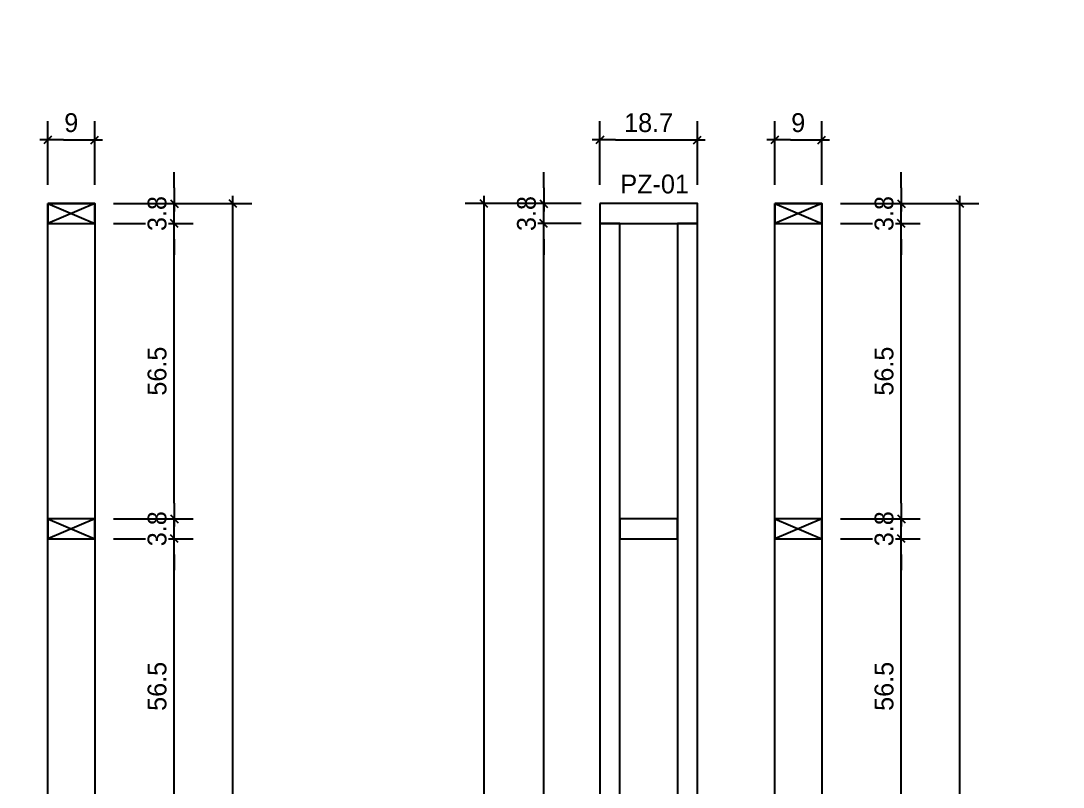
# Model space of a CAD drawing. Header units: millimetres. Extents: x 19458 to 19801, y 4351 to 4752.
# Drawn here: x 19570.313 to 19572.308, y 4506.271 to 4507.737 of the extents above; entities that cross this region are included whole.
import ezdxf

# ---------------------------------------------------------------- set-up
doc = ezdxf.new("R2010")
doc.units = ezdxf.units.MM
for name, color, linetype in [('0 @ 0.2', 7, 'Continuous'), ('cotas', 1, 'Continuous'), ('cotas @ 200', 1, 'Continuous'), ('cotas @ 300', 1, 'Continuous'), ('cotas @ 400', 1, 'Continuous'), ('cotas @ 500', 1, 'Continuous'), ('PANELES PARED', 2, 'Continuous'), ('TEXTO @ 0.2', 2, 'Continuous')]:
    doc.layers.add(name, color=color, linetype=linetype)
doc.styles.add('century gothic', font='GOTHIC.TTF')
doc.styles.add('COTAS SMC', font='GOTHIC.TTF')
doc.dimstyles.new('ANOTATIVE 100 SMCONSTRUCCIONES', dxfattribs={"dimscale": 0, "dimtxt": 0.18, "dimasz": 0.15, "dimexe": 0.18, "dimexo": 0.09, "dimgap": 0.1, "dimtad": 1, "dimzin": 0, "dimdsep": 46, "dimtxsty": 'century gothic', "dimblk1": 'FLECHA1', "dimblk2": 'FLECHA1', "dimsah": 1, "dimcen": 0.18, "dimdle": 0.075, "dimclrd": 1, "dimclre": 1, "dimclrt": 2, "dimaunit": 1, "dimadec": 0, "dimazin": 0, "dimtfac": 0.75, "dimtix": 1, "dimtmove": 2, "dimatfit": 3, "dimfxl": 0.09, "dimtvp": 1.5, "dimtfill": 1, "dimtolj": 1, "dimtzin": 0, "dimarcsym": 0})
doc.dimstyles.new('ANOTATIVE CM SMCONSTRUCCIONES', dxfattribs={"dimscale": 0, "dimtxt": 0.18, "dimasz": 0.15, "dimexe": 0.18, "dimexo": 0.18, "dimgap": 0.07, "dimtad": 1, "dimdec": 1, "dimlfac": 100, "dimdsep": 46, "dimtxsty": 'century gothic', "dimblk1": 'FLECHA1', "dimblk2": 'FLECHA1', "dimsah": 1, "dimcen": 0.18, "dimdle": 0.075, "dimclrd": 1, "dimclre": 1, "dimclrt": 2, "dimaunit": 1, "dimadec": 0, "dimazin": 2, "dimtfac": 0.75, "dimtdec": 1, "dimtix": 1, "dimtmove": 2, "dimatfit": 3, "dimfxl": 0.09, "dimtvp": 1.5, "dimtfill": 1, "dimtolj": 1, "dimtzin": 0, "dimarcsym": 0})
doc.dimstyles.new('PIES SMCONSTRUCCIONES', dxfattribs={"dimscale": 0, "dimtxt": 0.18, "dimasz": 0.2, "dimexe": 0.18, "dimexo": 0, "dimgap": 0.1, "dimtad": 1, "dimdec": 0, "dimlfac": 39.370079, "dimzin": 0, "dimdsep": 46, "dimlunit": 4, "dimtxsty": 'COTAS SMC', "dimblk1": 'FLECHA1', "dimblk2": 'FLECHA1', "dimsah": 1, "dimcen": 0.2, "dimdle": 0.075, "dimclrd": 1, "dimclre": 1, "dimclrt": 2, "dimaunit": 1, "dimadec": 0, "dimazin": 0, "dimtfac": 0.75, "dimtdec": 0, "dimtix": 1, "dimtmove": 2, "dimatfit": 3, "dimfxl": 0.09, "dimtvp": 1.5, "dimtfill": 1, "dimtolj": 1, "dimtzin": 0, "dimarcsym": 0})

# ---------------------------------------------------------------- blocks, each defined once
blk = doc.blocks.new('FLECHA1')
at = {"color": 4}
blk.add_line((-0.246176, -0.248081), (0.248081, 0.25), dxfattribs=at)
at = {"color": 1}
blk.add_line((-1, 0), (0.496162, 0), dxfattribs=at)
blk = doc.blocks.new('*D1729')
at = {"layer": 'cotas', "color": 1, "lineweight": -2, "transparency": 16777216}
for p, q in [((19614.326, 4625.8448), (19614.326, 4700.8448)), ((19570.9836, 4550.8448), (19524.326, 4550.8448)), ((19614.326, 4548.4298), (19614.326, 4550.8448)), ((19570.5339, 4548.4298), (19524.326, 4548.4298)), ((19614.326, 4473.4298), (19614.326, 4398.4298))]:
    blk.add_line(p, q, dxfattribs=at)
at = {"layer": 'Defpoints', "color": 0, "transparency": 16777216}
for p in [(19614.326, 4550.8448), (19615.9836, 4550.8448), (19615.5339, 4548.4298)]:
    blk.add_point(p, dxfattribs=at)
at = {"layer": 'cotas', "color": 1, "lineweight": -2, "transparency": 16777216, "xscale": 75, "yscale": 75, "zscale": 75}
for p, rotation in [((19614.326, 4550.8448), 270), ((19614.326, 4548.4298), 90)]:
    blk.add_blockref('FLECHA1', p, dxfattribs=dict(at, rotation=rotation))
at = {"layer": 'cotas', "color": 2, "transparency": 16777216, "insert": (19517.3376, 4549.6373), "char_height": 90, "attachment_point": 5, "rotation": 90, "style": 'century gothic', "bg_fill": 3, "box_fill_scale": 1.1, "bg_fill_color": 256, "bg_fill_true_color": 13158600, "bg_fill_transparency": 0}
blk.add_mtext('\\A1;2.42', dxfattribs=at)
blk = doc.blocks.new('*D1758')
at = {"layer": 'cotas', "color": 1, "lineweight": -2, "transparency": 16777216}
for p, q in [((19614.326, 4580.8448), (19614.326, 4610.8448)), ((19597.9836, 4550.8448), (19578.326, 4550.8448)), ((19614.326, 4548.4298), (19614.326, 4550.8448)), ((19597.5339, 4548.4298), (19578.326, 4548.4298)), ((19614.326, 4518.4298), (19614.326, 4488.4298))]:
    blk.add_line(p, q, dxfattribs=at)
at = {"layer": 'Defpoints', "color": 0, "transparency": 16777216}
for p in [(19614.326, 4550.8448), (19615.9836, 4550.8448), (19615.5339, 4548.4298)]:
    blk.add_point(p, dxfattribs=at)
at = {"layer": 'cotas', "color": 1, "lineweight": -2, "transparency": 16777216, "xscale": 30, "yscale": 30, "zscale": 30}
for p, rotation in [((19614.326, 4550.8448), 270), ((19614.326, 4548.4298), 90)]:
    blk.add_blockref('FLECHA1', p, dxfattribs=dict(at, rotation=rotation))
at = {"layer": 'cotas', "color": 2, "transparency": 16777216, "insert": (19575.5307, 4549.6373), "char_height": 36, "attachment_point": 5, "rotation": 90, "style": 'century gothic', "bg_fill": 3, "box_fill_scale": 1.1, "bg_fill_color": 256, "bg_fill_true_color": 13158600, "bg_fill_transparency": 0}
blk.add_mtext('\\A1;2.42', dxfattribs=at)
blk = doc.blocks.new('*D1775')
at = {"layer": 'cotas', "color": 1, "lineweight": -2, "transparency": 16777216}
for p, q in [((19614.326, 4595.8448), (19614.326, 4640.8448)), ((19588.9836, 4550.8448), (19560.326, 4550.8448)), ((19614.326, 4548.4298), (19614.326, 4550.8448)), ((19588.5339, 4548.4298), (19560.326, 4548.4298)), ((19614.326, 4503.4298), (19614.326, 4458.4298))]:
    blk.add_line(p, q, dxfattribs=at)
at = {"layer": 'Defpoints', "color": 0, "transparency": 16777216}
for p in [(19614.326, 4550.8448), (19615.9836, 4550.8448), (19615.5339, 4548.4298)]:
    blk.add_point(p, dxfattribs=at)
at = {"layer": 'cotas', "color": 1, "lineweight": -2, "transparency": 16777216, "xscale": 45, "yscale": 45, "zscale": 45}
for p, rotation in [((19614.326, 4550.8448), 270), ((19614.326, 4548.4298), 90)]:
    blk.add_blockref('FLECHA1', p, dxfattribs=dict(at, rotation=rotation))
at = {"layer": 'cotas', "color": 2, "transparency": 16777216, "insert": (19556.133, 4549.6373), "char_height": 54, "attachment_point": 5, "rotation": 90, "style": 'century gothic', "bg_fill": 3, "box_fill_scale": 1.1, "bg_fill_color": 256, "bg_fill_true_color": 13158600, "bg_fill_transparency": 0}
blk.add_mtext('\\A1;2.42', dxfattribs=at)
blk = doc.blocks.new('*D1781')
at = {"layer": 'cotas', "color": 1, "lineweight": -2, "transparency": 16777216}
for p, q in [((19614.326, 4610.8448), (19614.326, 4670.8448)), ((19579.9836, 4550.8448), (19542.326, 4550.8448)), ((19614.326, 4548.4298), (19614.326, 4550.8448)), ((19579.5339, 4548.4298), (19542.326, 4548.4298)), ((19614.326, 4488.4298), (19614.326, 4428.4298))]:
    blk.add_line(p, q, dxfattribs=at)
at = {"layer": 'Defpoints', "color": 0, "transparency": 16777216}
for p in [(19614.326, 4550.8448), (19615.9836, 4550.8448), (19615.5339, 4548.4298)]:
    blk.add_point(p, dxfattribs=at)
at = {"layer": 'cotas', "color": 1, "lineweight": -2, "transparency": 16777216, "xscale": 60, "yscale": 60, "zscale": 60}
for p, rotation in [((19614.326, 4550.8448), 270), ((19614.326, 4548.4298), 90)]:
    blk.add_blockref('FLECHA1', p, dxfattribs=dict(at, rotation=rotation))
at = {"layer": 'cotas', "color": 2, "transparency": 16777216, "insert": (19536.7353, 4549.6373), "char_height": 72, "attachment_point": 5, "rotation": 90, "style": 'century gothic', "bg_fill": 3, "box_fill_scale": 1.1, "bg_fill_color": 256, "bg_fill_true_color": 13158600, "bg_fill_transparency": 0}
blk.add_mtext('\\A1;2.42', dxfattribs=at)
blk = doc.blocks.new('*D1784')
at = {"layer": 'cotas', "color": 1, "lineweight": -2, "transparency": 16777216}
for p, q in [((19620.0128, 4651.7533), (19620.0128, 4751.7533)), ((19620.4168, 4551.7533), (19530.0128, 4551.7533)), ((19620.0128, 4550.5333), (19620.0128, 4551.7533)), ((19620.4168, 4550.5333), (19530.0128, 4550.5333)), ((19620.0128, 4450.5333), (19620.0128, 4350.5333))]:
    blk.add_line(p, q, dxfattribs=at)
at = {"layer": 'Defpoints', "color": 0, "transparency": 16777216}
for p in [(19620.0128, 4551.7533), (19620.4168, 4551.7533), (19620.4168, 4550.5333)]:
    blk.add_point(p, dxfattribs=at)
at = {"layer": 'cotas', "color": 1, "lineweight": -2, "transparency": 16777216, "xscale": 100, "yscale": 100, "zscale": 100}
for p, rotation in [((19620.0128, 4551.7533), 270), ((19620.0128, 4550.5333), 90)]:
    blk.add_blockref('FLECHA1', p, dxfattribs=dict(at, rotation=rotation))
at = {"layer": 'cotas', "color": 2, "transparency": 16777216, "insert": (19523.8809, 4551.1433), "char_height": 90, "attachment_point": 5, "rotation": 90, "style": 'COTAS SMC', "bg_fill": 3, "box_fill_scale": 1.1, "bg_fill_color": 256, "bg_fill_true_color": 13158600, "bg_fill_transparency": 0}
blk.add_mtext("\\A1;4'", dxfattribs=at)
blk = doc.blocks.new('PP14')
at = {"layer": 'PANELES PARED'}
for points in [[(19430.8454, 4513.1313), (19430.8454, 4513.0933), (19431.0319, 4513.0933), (19431.0319, 4513.1313)], [(19430.8834, 4513.0933), (19430.8454, 4513.0933), (19430.8454, 4510.7693), (19430.8834, 4510.7693)], [(19431.0319, 4513.0933), (19430.9939, 4513.0933), (19430.9939, 4510.7693), (19431.0319, 4510.7693)], [(19430.8834, 4512.5286), (19430.8834, 4512.4906), (19430.9939, 4512.4906), (19430.9939, 4512.5286)], [(19430.8834, 4511.9259), (19430.8834, 4511.8879), (19430.9939, 4511.8879), (19430.9939, 4511.9259)], [(19430.8834, 4511.3476), (19430.8834, 4511.3096), (19430.9939, 4511.3096), (19430.9939, 4511.3476)], [(19430.8454, 4510.7693), (19430.8454, 4510.7313), (19431.0319, 4510.7313), (19431.0319, 4510.7693)]]:
    blk.add_lwpolyline(points, close=True, dxfattribs=at)
blk = doc.blocks.new('PZ1')
at = {"layer": 'PANELES PARED'}
for p, q in [((19503.9863, 4507.8495), (19504.0243, 4507.7595)), ((19503.9863, 4507.7595), (19504.0243, 4507.8495))]:
    blk.add_line(p, q, dxfattribs=at)
blk.add_lwpolyline([(19503.9863, 4507.7595), (19504.0243, 4507.7595), (19504.0243, 4507.8495), (19503.9863, 4507.8495)], close=True, dxfattribs=at)
blk = doc.blocks.new('*D710')
at = {"color": 1, "lineweight": -2, "transparency": 16777216}
for p, q in [((19570.4909, 4506.7466), (19570.6431, 4506.7466)), ((19570.6071, 4506.2119), (19570.6071, 4506.7166)), ((19570.4909, 4506.1819), (19570.6431, 4506.1819))]:
    blk.add_line(p, q, dxfattribs=at)
at = {"layer": 'Defpoints', "color": 0, "transparency": 16777216}
for p in [(19570.4549, 4506.7466), (19570.6071, 4506.7466), (19570.4549, 4506.1819)]:
    blk.add_point(p, dxfattribs=at)
at = {"color": 1, "lineweight": -2, "transparency": 16777216, "xscale": 0.03, "yscale": 0.03, "zscale": 0.03}
for p, rotation in [((19570.6071, 4506.7466), 90), ((19570.6071, 4506.1819), 270)]:
    blk.add_blockref('FLECHA1', p, dxfattribs=dict(at, rotation=rotation))
at = {"color": 2, "transparency": 16777216, "insert": (19570.5742, 4506.4642), "char_height": 0.036, "attachment_point": 5, "rotation": 90, "style": 'century gothic', "bg_fill": 3, "box_fill_scale": 1.1, "bg_fill_color": 256, "bg_fill_true_color": 13158600, "bg_fill_transparency": 0}
blk.add_mtext('\\A1;56.5', dxfattribs=at)
blk = doc.blocks.new('*D711')
at = {"color": 1, "lineweight": -2, "transparency": 16777216}
for p, q in [((19570.6071, 4506.8146), (19570.6071, 4506.8446)), ((19570.4909, 4506.7846), (19570.6431, 4506.7846)), ((19570.6071, 4506.7466), (19570.6071, 4506.7846)), ((19570.4909, 4506.7466), (19570.6431, 4506.7466)), ((19570.6071, 4506.7166), (19570.6071, 4506.6866))]:
    blk.add_line(p, q, dxfattribs=at)
at = {"layer": 'Defpoints', "color": 0, "transparency": 16777216}
for p in [(19570.4549, 4506.7846), (19570.6071, 4506.7846), (19570.4549, 4506.7466)]:
    blk.add_point(p, dxfattribs=at)
at = {"color": 1, "lineweight": -2, "transparency": 16777216, "xscale": 0.03, "yscale": 0.03, "zscale": 0.03}
for p, rotation in [((19570.6071, 4506.7846), 270), ((19570.6071, 4506.7466), 90)]:
    blk.add_blockref('FLECHA1', p, dxfattribs=dict(at, rotation=rotation))
at = {"color": 2, "transparency": 16777216, "insert": (19570.5742, 4506.7656), "char_height": 0.036, "attachment_point": 5, "rotation": 90, "style": 'century gothic', "bg_fill": 3, "box_fill_scale": 1.1, "bg_fill_color": 256, "bg_fill_true_color": 13158600, "bg_fill_transparency": 0}
blk.add_mtext('\\A1;3.8', dxfattribs=at)
blk = doc.blocks.new('*D712')
at = {"color": 1, "lineweight": -2, "transparency": 16777216}
for p, q in [((19570.4909, 4507.3493), (19570.6431, 4507.3493)), ((19570.6071, 4506.8146), (19570.6071, 4507.3193)), ((19570.4909, 4506.7846), (19570.6431, 4506.7846))]:
    blk.add_line(p, q, dxfattribs=at)
at = {"layer": 'Defpoints', "color": 0, "transparency": 16777216}
for p in [(19570.4549, 4507.3493), (19570.6071, 4507.3493), (19570.4549, 4506.7846)]:
    blk.add_point(p, dxfattribs=at)
at = {"color": 1, "lineweight": -2, "transparency": 16777216, "xscale": 0.03, "yscale": 0.03, "zscale": 0.03}
for p, rotation in [((19570.6071, 4507.3493), 90), ((19570.6071, 4506.7846), 270)]:
    blk.add_blockref('FLECHA1', p, dxfattribs=dict(at, rotation=rotation))
at = {"color": 2, "transparency": 16777216, "insert": (19570.5742, 4507.0669), "char_height": 0.036, "attachment_point": 5, "rotation": 90, "style": 'century gothic', "bg_fill": 3, "box_fill_scale": 1.1, "bg_fill_color": 256, "bg_fill_true_color": 13158600, "bg_fill_transparency": 0}
blk.add_mtext('\\A1;56.5', dxfattribs=at)
blk = doc.blocks.new('*D713')
at = {"color": 1, "lineweight": -2, "transparency": 16777216}
for p, q in [((19570.6071, 4507.4173), (19570.6071, 4507.4473)), ((19570.4909, 4507.3873), (19570.6431, 4507.3873)), ((19570.6071, 4507.3493), (19570.6071, 4507.3873)), ((19570.4909, 4507.3493), (19570.6431, 4507.3493)), ((19570.6071, 4507.3193), (19570.6071, 4507.2893))]:
    blk.add_line(p, q, dxfattribs=at)
at = {"layer": 'Defpoints', "color": 0, "transparency": 16777216}
for p in [(19570.4549, 4507.3873), (19570.6071, 4507.3873), (19570.4549, 4507.3493)]:
    blk.add_point(p, dxfattribs=at)
at = {"color": 1, "lineweight": -2, "transparency": 16777216, "xscale": 0.03, "yscale": 0.03, "zscale": 0.03}
for p, rotation in [((19570.6071, 4507.3873), 270), ((19570.6071, 4507.3493), 90)]:
    blk.add_blockref('FLECHA1', p, dxfattribs=dict(at, rotation=rotation))
at = {"color": 2, "transparency": 16777216, "insert": (19570.5742, 4507.3683), "char_height": 0.036, "attachment_point": 5, "rotation": 90, "style": 'century gothic', "bg_fill": 3, "box_fill_scale": 1.1, "bg_fill_color": 256, "bg_fill_true_color": 13158600, "bg_fill_transparency": 0}
blk.add_mtext('\\A1;3.8', dxfattribs=at)
blk = doc.blocks.new('*D714')
at = {"color": 1, "lineweight": -2, "transparency": 16777216}
for p, q in [((19570.4909, 4507.3873), (19570.7553, 4507.3873)), ((19570.7193, 4505.0173), (19570.7193, 4507.3573)), ((19570.4909, 4504.9873), (19570.7553, 4504.9873))]:
    blk.add_line(p, q, dxfattribs=at)
at = {"layer": 'Defpoints', "color": 0, "transparency": 16777216}
for p in [(19570.4549, 4507.3873), (19570.7193, 4507.3873), (19570.4549, 4504.9873)]:
    blk.add_point(p, dxfattribs=at)
at = {"color": 1, "lineweight": -2, "transparency": 16777216, "xscale": 0.03, "yscale": 0.03, "zscale": 0.03}
for p, rotation in [((19570.7193, 4507.3873), 90), ((19570.7193, 4504.9873), 270)]:
    blk.add_blockref('FLECHA1', p, dxfattribs=dict(at, rotation=rotation))
at = {"color": 2, "transparency": 16777216, "insert": (19570.6864, 4506.1873), "char_height": 0.036, "attachment_point": 5, "rotation": 90, "style": 'century gothic', "bg_fill": 3, "box_fill_scale": 1.1, "bg_fill_color": 256, "bg_fill_true_color": 13158600, "bg_fill_transparency": 0}
blk.add_mtext('\\A1;240', dxfattribs=at)
blk = doc.blocks.new('*D715')
at = {"color": 1, "lineweight": -2, "transparency": 16777216}
for p, q in [((19570.3649, 4507.4233), (19570.3649, 4507.545)), ((19570.4549, 4507.4233), (19570.4549, 4507.545)), ((19570.3949, 4507.509), (19570.4249, 4507.509))]:
    blk.add_line(p, q, dxfattribs=at)
at = {"layer": 'Defpoints', "color": 0, "transparency": 16777216}
for p in [(19570.4549, 4507.509), (19570.3649, 4507.3873), (19570.4549, 4507.3873)]:
    blk.add_point(p, dxfattribs=at)
at = {"color": 1, "lineweight": -2, "transparency": 16777216, "xscale": 0.03, "yscale": 0.03, "zscale": 0.03, "rotation": 180}
blk.add_blockref('FLECHA1', (19570.3649, 4507.509), dxfattribs=at)
at = {"color": 1, "lineweight": -2, "transparency": 16777216, "xscale": 0.03, "yscale": 0.03, "zscale": 0.03}
blk.add_blockref('FLECHA1', (19570.4549, 4507.509), dxfattribs=at)
at = {"color": 2, "transparency": 16777216, "insert": (19570.4099, 4507.5419), "char_height": 0.036, "attachment_point": 5, "style": 'century gothic', "bg_fill": 3, "box_fill_scale": 1.1, "bg_fill_color": 256, "bg_fill_true_color": 13158600, "bg_fill_transparency": 0}
blk.add_mtext('\\A1;9', dxfattribs=at)
blk = doc.blocks.new('*D737')
at = {"color": 1, "lineweight": -2, "transparency": 16777216}
for p, q in [((19571.3852, 4507.3493), (19571.2778, 4507.3493)), ((19571.3138, 4505.0553), (19571.3138, 4507.3193)), ((19571.3852, 4505.0253), (19571.2778, 4505.0253))]:
    blk.add_line(p, q, dxfattribs=at)
at = {"layer": 'Defpoints', "color": 0, "transparency": 16777216}
for p in [(19571.3138, 4507.3493), (19571.4212, 4507.3493), (19571.4212, 4505.0253)]:
    blk.add_point(p, dxfattribs=at)
at = {"color": 1, "lineweight": -2, "transparency": 16777216, "xscale": 0.03, "yscale": 0.03, "zscale": 0.03}
for p, rotation in [((19571.3138, 4507.3493), 90), ((19571.3138, 4505.0253), 270)]:
    blk.add_blockref('FLECHA1', p, dxfattribs=dict(at, rotation=rotation))
at = {"color": 2, "transparency": 16777216, "insert": (19571.2809, 4506.1873), "char_height": 0.036, "attachment_point": 5, "rotation": 90, "style": 'century gothic', "bg_fill": 3, "box_fill_scale": 1.1, "bg_fill_color": 256, "bg_fill_true_color": 13158600, "bg_fill_transparency": 0}
blk.add_mtext('\\A1;232.4', dxfattribs=at)
blk = doc.blocks.new('*D738')
at = {"color": 1, "lineweight": -2, "transparency": 16777216}
for p, q in [((19571.3138, 4507.4173), (19571.3138, 4507.4473)), ((19571.3852, 4507.3873), (19571.2778, 4507.3873)), ((19571.3138, 4507.3493), (19571.3138, 4507.3873)), ((19571.3852, 4507.3493), (19571.2778, 4507.3493)), ((19571.3138, 4507.3193), (19571.3138, 4507.2893))]:
    blk.add_line(p, q, dxfattribs=at)
at = {"layer": 'Defpoints', "color": 0, "transparency": 16777216}
for p in [(19571.3138, 4507.3873), (19571.4212, 4507.3873), (19571.4212, 4507.3493)]:
    blk.add_point(p, dxfattribs=at)
at = {"color": 1, "lineweight": -2, "transparency": 16777216, "xscale": 0.03, "yscale": 0.03, "zscale": 0.03}
for p, rotation in [((19571.3138, 4507.3873), 270), ((19571.3138, 4507.3493), 90)]:
    blk.add_blockref('FLECHA1', p, dxfattribs=dict(at, rotation=rotation))
at = {"color": 2, "transparency": 16777216, "insert": (19571.2809, 4507.3683), "char_height": 0.036, "attachment_point": 5, "rotation": 90, "style": 'century gothic', "bg_fill": 3, "box_fill_scale": 1.1, "bg_fill_color": 256, "bg_fill_true_color": 13158600, "bg_fill_transparency": 0}
blk.add_mtext('\\A1;3.8', dxfattribs=at)
blk = doc.blocks.new('*D739')
at = {"color": 1, "lineweight": -2, "transparency": 16777216}
for p, q in [((19571.3852, 4507.3873), (19571.1637, 4507.3873)), ((19571.1997, 4505.0173), (19571.1997, 4507.3573)), ((19571.3852, 4504.9873), (19571.1637, 4504.9873))]:
    blk.add_line(p, q, dxfattribs=at)
at = {"layer": 'Defpoints', "color": 0, "transparency": 16777216}
for p in [(19571.1997, 4507.3873), (19571.4212, 4507.3873), (19571.4212, 4504.9873)]:
    blk.add_point(p, dxfattribs=at)
at = {"color": 1, "lineweight": -2, "transparency": 16777216, "xscale": 0.03, "yscale": 0.03, "zscale": 0.03}
for p, rotation in [((19571.1997, 4507.3873), 90), ((19571.1997, 4504.9873), 270)]:
    blk.add_blockref('FLECHA1', p, dxfattribs=dict(at, rotation=rotation))
at = {"color": 2, "transparency": 16777216, "insert": (19571.1668, 4506.1873), "char_height": 0.036, "attachment_point": 5, "rotation": 90, "style": 'century gothic', "bg_fill": 3, "box_fill_scale": 1.1, "bg_fill_color": 256, "bg_fill_true_color": 13158600, "bg_fill_transparency": 0}
blk.add_mtext('\\A1;240', dxfattribs=at)
blk = doc.blocks.new('*D740')
at = {"color": 1, "lineweight": -2, "transparency": 16777216}
for p, q in [((19571.4212, 4507.4233), (19571.4212, 4507.545)), ((19571.6077, 4507.4233), (19571.6077, 4507.545)), ((19571.4512, 4507.509), (19571.5777, 4507.509))]:
    blk.add_line(p, q, dxfattribs=at)
at = {"layer": 'Defpoints', "color": 0, "transparency": 16777216}
for p in [(19571.6077, 4507.509), (19571.4212, 4507.3873), (19571.6077, 4507.3873)]:
    blk.add_point(p, dxfattribs=at)
at = {"color": 1, "lineweight": -2, "transparency": 16777216, "xscale": 0.03, "yscale": 0.03, "zscale": 0.03, "rotation": 180}
blk.add_blockref('FLECHA1', (19571.4212, 4507.509), dxfattribs=at)
at = {"color": 1, "lineweight": -2, "transparency": 16777216, "xscale": 0.03, "yscale": 0.03, "zscale": 0.03}
blk.add_blockref('FLECHA1', (19571.6077, 4507.509), dxfattribs=at)
at = {"color": 2, "transparency": 16777216, "insert": (19571.5145, 4507.5419), "char_height": 0.036, "attachment_point": 5, "style": 'century gothic', "bg_fill": 3, "box_fill_scale": 1.1, "bg_fill_color": 256, "bg_fill_true_color": 13158600, "bg_fill_transparency": 0}
blk.add_mtext('\\A1;18.7', dxfattribs=at)
blk = doc.blocks.new('*D746')
at = {"color": 1, "lineweight": -2, "transparency": 16777216}
for p, q in [((19571.8817, 4506.7466), (19572.0339, 4506.7466)), ((19571.9979, 4506.2119), (19571.9979, 4506.7166)), ((19571.8817, 4506.1819), (19572.0339, 4506.1819))]:
    blk.add_line(p, q, dxfattribs=at)
at = {"layer": 'Defpoints', "color": 0, "transparency": 16777216}
for p in [(19571.8457, 4506.7466), (19571.9979, 4506.7466), (19571.8457, 4506.1819)]:
    blk.add_point(p, dxfattribs=at)
at = {"color": 1, "lineweight": -2, "transparency": 16777216, "xscale": 0.03, "yscale": 0.03, "zscale": 0.03}
for p, rotation in [((19571.9979, 4506.7466), 90), ((19571.9979, 4506.1819), 270)]:
    blk.add_blockref('FLECHA1', p, dxfattribs=dict(at, rotation=rotation))
at = {"color": 2, "transparency": 16777216, "insert": (19571.965, 4506.4642), "char_height": 0.036, "attachment_point": 5, "rotation": 90, "style": 'century gothic', "bg_fill": 3, "box_fill_scale": 1.1, "bg_fill_color": 256, "bg_fill_true_color": 13158600, "bg_fill_transparency": 0}
blk.add_mtext('\\A1;56.5', dxfattribs=at)
blk = doc.blocks.new('*D747')
at = {"color": 1, "lineweight": -2, "transparency": 16777216}
for p, q in [((19571.9979, 4506.8146), (19571.9979, 4506.8446)), ((19571.8817, 4506.7846), (19572.0339, 4506.7846)), ((19571.9979, 4506.7466), (19571.9979, 4506.7846)), ((19571.8817, 4506.7466), (19572.0339, 4506.7466)), ((19571.9979, 4506.7166), (19571.9979, 4506.6866))]:
    blk.add_line(p, q, dxfattribs=at)
at = {"layer": 'Defpoints', "color": 0, "transparency": 16777216}
for p in [(19571.8457, 4506.7846), (19571.9979, 4506.7846), (19571.8457, 4506.7466)]:
    blk.add_point(p, dxfattribs=at)
at = {"color": 1, "lineweight": -2, "transparency": 16777216, "xscale": 0.03, "yscale": 0.03, "zscale": 0.03}
for p, rotation in [((19571.9979, 4506.7846), 270), ((19571.9979, 4506.7466), 90)]:
    blk.add_blockref('FLECHA1', p, dxfattribs=dict(at, rotation=rotation))
at = {"color": 2, "transparency": 16777216, "insert": (19571.965, 4506.7656), "char_height": 0.036, "attachment_point": 5, "rotation": 90, "style": 'century gothic', "bg_fill": 3, "box_fill_scale": 1.1, "bg_fill_color": 256, "bg_fill_true_color": 13158600, "bg_fill_transparency": 0}
blk.add_mtext('\\A1;3.8', dxfattribs=at)
blk = doc.blocks.new('*D748')
at = {"color": 1, "lineweight": -2, "transparency": 16777216}
for p, q in [((19571.8817, 4507.3493), (19572.0339, 4507.3493)), ((19571.9979, 4506.8146), (19571.9979, 4507.3193)), ((19571.8817, 4506.7846), (19572.0339, 4506.7846))]:
    blk.add_line(p, q, dxfattribs=at)
at = {"layer": 'Defpoints', "color": 0, "transparency": 16777216}
for p in [(19571.8457, 4507.3493), (19571.9979, 4507.3493), (19571.8457, 4506.7846)]:
    blk.add_point(p, dxfattribs=at)
at = {"color": 1, "lineweight": -2, "transparency": 16777216, "xscale": 0.03, "yscale": 0.03, "zscale": 0.03}
for p, rotation in [((19571.9979, 4507.3493), 90), ((19571.9979, 4506.7846), 270)]:
    blk.add_blockref('FLECHA1', p, dxfattribs=dict(at, rotation=rotation))
at = {"color": 2, "transparency": 16777216, "insert": (19571.965, 4507.0669), "char_height": 0.036, "attachment_point": 5, "rotation": 90, "style": 'century gothic', "bg_fill": 3, "box_fill_scale": 1.1, "bg_fill_color": 256, "bg_fill_true_color": 13158600, "bg_fill_transparency": 0}
blk.add_mtext('\\A1;56.5', dxfattribs=at)
blk = doc.blocks.new('*D749')
at = {"color": 1, "lineweight": -2, "transparency": 16777216}
for p, q in [((19571.9979, 4507.4173), (19571.9979, 4507.4473)), ((19571.8817, 4507.3873), (19572.0339, 4507.3873)), ((19571.9979, 4507.3493), (19571.9979, 4507.3873)), ((19571.8817, 4507.3493), (19572.0339, 4507.3493)), ((19571.9979, 4507.3193), (19571.9979, 4507.2893))]:
    blk.add_line(p, q, dxfattribs=at)
at = {"layer": 'Defpoints', "color": 0, "transparency": 16777216}
for p in [(19571.8457, 4507.3873), (19571.9979, 4507.3873), (19571.8457, 4507.3493)]:
    blk.add_point(p, dxfattribs=at)
at = {"color": 1, "lineweight": -2, "transparency": 16777216, "xscale": 0.03, "yscale": 0.03, "zscale": 0.03}
for p, rotation in [((19571.9979, 4507.3873), 270), ((19571.9979, 4507.3493), 90)]:
    blk.add_blockref('FLECHA1', p, dxfattribs=dict(at, rotation=rotation))
at = {"color": 2, "transparency": 16777216, "insert": (19571.965, 4507.3683), "char_height": 0.036, "attachment_point": 5, "rotation": 90, "style": 'century gothic', "bg_fill": 3, "box_fill_scale": 1.1, "bg_fill_color": 256, "bg_fill_true_color": 13158600, "bg_fill_transparency": 0}
blk.add_mtext('\\A1;3.8', dxfattribs=at)
blk = doc.blocks.new('*D750')
at = {"color": 1, "lineweight": -2, "transparency": 16777216}
for p, q in [((19571.8817, 4507.3873), (19572.1461, 4507.3873)), ((19572.1101, 4505.0173), (19572.1101, 4507.3573)), ((19571.8817, 4504.9873), (19572.1461, 4504.9873))]:
    blk.add_line(p, q, dxfattribs=at)
at = {"layer": 'Defpoints', "color": 0, "transparency": 16777216}
for p in [(19571.8457, 4507.3873), (19572.1101, 4507.3873), (19571.8457, 4504.9873)]:
    blk.add_point(p, dxfattribs=at)
at = {"color": 1, "lineweight": -2, "transparency": 16777216, "xscale": 0.03, "yscale": 0.03, "zscale": 0.03}
for p, rotation in [((19572.1101, 4507.3873), 90), ((19572.1101, 4504.9873), 270)]:
    blk.add_blockref('FLECHA1', p, dxfattribs=dict(at, rotation=rotation))
at = {"color": 2, "transparency": 16777216, "insert": (19572.0772, 4506.1873), "char_height": 0.036, "attachment_point": 5, "rotation": 90, "style": 'century gothic', "bg_fill": 3, "box_fill_scale": 1.1, "bg_fill_color": 256, "bg_fill_true_color": 13158600, "bg_fill_transparency": 0}
blk.add_mtext('\\A1;240', dxfattribs=at)
blk = doc.blocks.new('*D751')
at = {"color": 1, "lineweight": -2, "transparency": 16777216}
for p, q in [((19571.7557, 4507.4233), (19571.7557, 4507.545)), ((19571.8457, 4507.4233), (19571.8457, 4507.545)), ((19571.7857, 4507.509), (19571.8157, 4507.509))]:
    blk.add_line(p, q, dxfattribs=at)
at = {"layer": 'Defpoints', "color": 0, "transparency": 16777216}
for p in [(19571.8457, 4507.509), (19571.7557, 4507.3873), (19571.8457, 4507.3873)]:
    blk.add_point(p, dxfattribs=at)
at = {"color": 1, "lineweight": -2, "transparency": 16777216, "xscale": 0.03, "yscale": 0.03, "zscale": 0.03, "rotation": 180}
blk.add_blockref('FLECHA1', (19571.7557, 4507.509), dxfattribs=at)
at = {"color": 1, "lineweight": -2, "transparency": 16777216, "xscale": 0.03, "yscale": 0.03, "zscale": 0.03}
blk.add_blockref('FLECHA1', (19571.8457, 4507.509), dxfattribs=at)
at = {"color": 2, "transparency": 16777216, "insert": (19571.8007, 4507.5419), "char_height": 0.036, "attachment_point": 5, "style": 'century gothic', "bg_fill": 3, "box_fill_scale": 1.1, "bg_fill_color": 256, "bg_fill_true_color": 13158600, "bg_fill_transparency": 0}
blk.add_mtext('\\A1;9', dxfattribs=at)
blk = doc.blocks.new('*U1906')
at = {"layer": 'cotas @ 500'}
dim = blk.add_linear_dim(base=(19614.3260382735, 4550.8448237801), p1=(19615.5338597089, 4548.4298237801), p2=(19615.9836080801, 4550.8448237801), angle=90, dimstyle='ANOTATIVE 100 SMCONSTRUCCIONES', override={"dimscale": 500, "dimtix": 1, "dimtofl": 1, "dimtmove": 1, "dimatfit": 1}, dxfattribs=at)
dim.commit()
dim.dimension.update_dxf_attribs({"geometry": '*D1729', "text_midpoint": (19517.3375950376, 4549.6373237801)})
at = {"layer": 'cotas @ 200'}
dim = blk.add_linear_dim(base=(19614.3260382735, 4550.8448237801), p1=(19615.5338597089, 4548.4298237801), p2=(19615.9836080801, 4550.8448237801), angle=90, dimstyle='ANOTATIVE 100 SMCONSTRUCCIONES', override={"dimscale": 200, "dimtix": 1, "dimtofl": 1, "dimtmove": 1, "dimatfit": 1}, dxfattribs=at)
dim.commit()
dim.dimension.update_dxf_attribs({"geometry": '*D1758', "text_midpoint": (19575.5306609792, 4549.6373237801)})
at = {"layer": 'cotas @ 300'}
dim = blk.add_linear_dim(base=(19614.3260382735, 4550.8448237801), p1=(19615.5338597089, 4548.4298237801), p2=(19615.9836080801, 4550.8448237801), angle=90, dimstyle='ANOTATIVE 100 SMCONSTRUCCIONES', override={"dimscale": 300, "dimtix": 1, "dimtofl": 1, "dimtmove": 1, "dimatfit": 1}, dxfattribs=at)
dim.commit()
dim.dimension.update_dxf_attribs({"geometry": '*D1775', "text_midpoint": (19556.132972332, 4549.6373237801)})
at = {"layer": 'cotas @ 400'}
dim = blk.add_linear_dim(base=(19614.3260382735, 4550.8448237801), p1=(19615.5338597089, 4548.4298237801), p2=(19615.9836080801, 4550.8448237801), angle=90, dimstyle='ANOTATIVE 100 SMCONSTRUCCIONES', override={"dimscale": 400, "dimtix": 1, "dimtofl": 1, "dimtmove": 1, "dimatfit": 1}, dxfattribs=at)
dim.commit()
dim.dimension.update_dxf_attribs({"geometry": '*D1781', "text_midpoint": (19536.7352836848, 4549.6373237801)})
blk = doc.blocks.new('*U1908')
at = {"layer": 'cotas @ 500'}
dim = blk.add_linear_dim(base=(19620.0128, 4551.7533), p1=(19620.4168, 4550.5333), p2=(19620.4168, 4551.7533), angle=90, dimstyle='PIES SMCONSTRUCCIONES', override={"dimscale": 500, "dimtix": 1, "dimtofl": 1, "dimtmove": 2, "dimatfit": 3}, dxfattribs=at)
dim.commit()
dim.dimension.update_dxf_attribs({"geometry": '*D1784', "text_midpoint": (19523.8809, 4551.1433)})

msp = doc.modelspace()

# ---------------------------------------------------------------- block references
at = {"layer": 'cotas'}
msp.add_blockref('*U1906', (0, 0), dxfattribs=at)

# ---------------------------------------------------------------- next in the draw order: block references
msp.add_blockref('*U1908', (0, 0), dxfattribs=at)

# ---------------------------------------------------------------- next in the draw order: linework, layer by layer
at = {"layer": 'PANELES PARED'}
for points in [[(19570.3649, 4507.3873), (19570.4549, 4507.3873), (19570.4549, 4504.9873), (19570.3649, 4504.9873)], [(19571.7557, 4507.3873), (19571.8457, 4507.3873), (19571.8457, 4504.9873), (19571.7557, 4504.9873)]]:
    msp.add_lwpolyline(points, close=True, dxfattribs=at)

# ---------------------------------------------------------------- next in the draw order: block references
at = {"rotation": 270}
for p in [(15062.6054, 24011.3735), (15063.9962, 24011.3735), (15062.6054, 24010.7708), (15063.9962, 24010.7708)]:
    msp.add_blockref('PZ1', p, dxfattribs=at)
msp.add_blockref('PP14', (140.5759, -5.744))

# ---------------------------------------------------------------- next in the draw order: dimensions: what is measured, and where the dimension line sits
at = {"layer": '0 @ 0.2'}
for base, p1, p2, picture, middle in [((19571.3138, 4507.3493), (19571.4212, 4505.0253), (19571.4212, 4507.3493), '*D737', (19571.2809, 4506.1873)), ((19570.6071, 4506.7466), (19570.4549, 4506.1819), (19570.4549, 4506.7466), '*D710', (19570.5742, 4506.4642)), ((19571.9979, 4506.7466), (19571.8457, 4506.1819), (19571.8457, 4506.7466), '*D746', (19571.965, 4506.4642))]:
    dim = msp.add_linear_dim(base=base, p1=p1, p2=p2, angle=90, dimstyle='ANOTATIVE CM SMCONSTRUCCIONES', override={"dimscale": 0.2, "dimtix": 1, "dimtofl": 1, "dimtmove": 2, "dimatfit": 3}, dxfattribs=at)
    dim.commit()
    dim.dimension.update_dxf_attribs({"geometry": picture, "text_midpoint": middle})

# ---------------------------------------------------------------- next in the draw order: dimensions: what is measured, and where the dimension line sits
for base, p1, p2, picture, middle in [((19571.3138, 4507.3873), (19571.4212, 4507.3493), (19571.4212, 4507.3873), '*D738', (19571.2809, 4507.3683)), ((19570.6071, 4506.7846), (19570.4549, 4506.7466), (19570.4549, 4506.7846), '*D711', (19570.5742, 4506.7656)), ((19571.9979, 4506.7846), (19571.8457, 4506.7466), (19571.8457, 4506.7846), '*D747', (19571.965, 4506.7656))]:
    dim = msp.add_linear_dim(base=base, p1=p1, p2=p2, angle=90, dimstyle='ANOTATIVE CM SMCONSTRUCCIONES', override={"dimscale": 0.2, "dimtix": 1, "dimtofl": 1, "dimtmove": 2, "dimatfit": 3}, dxfattribs=at)
    dim.commit()
    dim.dimension.update_dxf_attribs({"geometry": picture, "text_midpoint": middle})

# ---------------------------------------------------------------- next in the draw order: dimensions: what is measured, and where the dimension line sits
for base, p1, p2, picture, middle in [((19571.1997, 4507.3873), (19571.4212, 4504.9873), (19571.4212, 4507.3873), '*D739', (19571.1668, 4506.1873)), ((19570.6071, 4507.3493), (19570.4549, 4506.7846), (19570.4549, 4507.3493), '*D712', (19570.5742, 4507.0669)), ((19571.9979, 4507.3493), (19571.8457, 4506.7846), (19571.8457, 4507.3493), '*D748', (19571.965, 4507.0669))]:
    dim = msp.add_linear_dim(base=base, p1=p1, p2=p2, angle=90, dimstyle='ANOTATIVE CM SMCONSTRUCCIONES', override={"dimscale": 0.2, "dimtix": 1, "dimtofl": 1, "dimtmove": 2, "dimatfit": 3}, dxfattribs=at)
    dim.commit()
    dim.dimension.update_dxf_attribs({"geometry": picture, "text_midpoint": middle})

# ---------------------------------------------------------------- next in the draw order: dimensions: what is measured, and where the dimension line sits
dim = msp.add_linear_dim(base=(19571.6077376, 4507.5089678), p1=(19571.4212375, 4507.3872617), p2=(19571.6077376, 4507.3872617), dimstyle='ANOTATIVE CM SMCONSTRUCCIONES', override={"dimscale": 0.2, "dimtix": 1, "dimtofl": 1, "dimtmove": 2, "dimatfit": 3}, dxfattribs=at)
dim.commit()
dim.dimension.update_dxf_attribs({"geometry": '*D740', "text_midpoint": (19571.5144875, 4507.5418733)})
for base, p1, p2, picture, middle in [((19570.6071, 4507.3873), (19570.4549, 4507.3493), (19570.4549, 4507.3873), '*D713', (19570.5742, 4507.3683)), ((19571.9979, 4507.3873), (19571.8457, 4507.3493), (19571.8457, 4507.3873), '*D749', (19571.965, 4507.3683))]:
    dim = msp.add_linear_dim(base=base, p1=p1, p2=p2, angle=90, dimstyle='ANOTATIVE CM SMCONSTRUCCIONES', override={"dimscale": 0.2, "dimtix": 1, "dimtofl": 1, "dimtmove": 2, "dimatfit": 3}, dxfattribs=at)
    dim.commit()
    dim.dimension.update_dxf_attribs({"geometry": picture, "text_midpoint": middle})

# ---------------------------------------------------------------- next in the draw order: texts
at = {"layer": 'TEXTO @ 0.2', "color": 2, "insert": (19571.4605, 4507.4428), "char_height": 0.036, "width": 0.095414, "attachment_point": 1, "style": 'century gothic'}
msp.add_mtext('PZ-01 ', dxfattribs=at)

# ---------------------------------------------------------------- next in the draw order: dimensions: what is measured, and where the dimension line sits
at = {"layer": '0 @ 0.2'}
for base, p1, p2, picture, middle in [((19570.7193, 4507.3873), (19570.4549, 4504.9873), (19570.4549, 4507.3873), '*D714', (19570.6864, 4506.1873)), ((19572.1101, 4507.3873), (19571.8457, 4504.9873), (19571.8457, 4507.3873), '*D750', (19572.0772, 4506.1873))]:
    dim = msp.add_linear_dim(base=base, p1=p1, p2=p2, angle=90, dimstyle='ANOTATIVE CM SMCONSTRUCCIONES', override={"dimscale": 0.2, "dimtix": 1, "dimtofl": 1, "dimtmove": 2, "dimatfit": 3}, dxfattribs=at)
    dim.commit()
    dim.dimension.update_dxf_attribs({"geometry": picture, "text_midpoint": middle})

# ---------------------------------------------------------------- next in the draw order: dimensions: what is measured, and where the dimension line sits
for base, p1, p2, picture, middle in [((19570.4549, 4507.509), (19570.3649, 4507.3873), (19570.4549, 4507.3873), '*D715', (19570.4099, 4507.5419)), ((19571.8457, 4507.509), (19571.7557, 4507.3873), (19571.8457, 4507.3873), '*D751', (19571.8007, 4507.5419))]:
    dim = msp.add_linear_dim(base=base, p1=p1, p2=p2, dimstyle='ANOTATIVE CM SMCONSTRUCCIONES', override={"dimscale": 0.2, "dimtix": 1, "dimtofl": 1, "dimtmove": 2, "dimatfit": 3}, dxfattribs=at)
    dim.commit()
    dim.dimension.update_dxf_attribs({"geometry": picture, "text_midpoint": middle})

doc.saveas('drawing.dxf')
